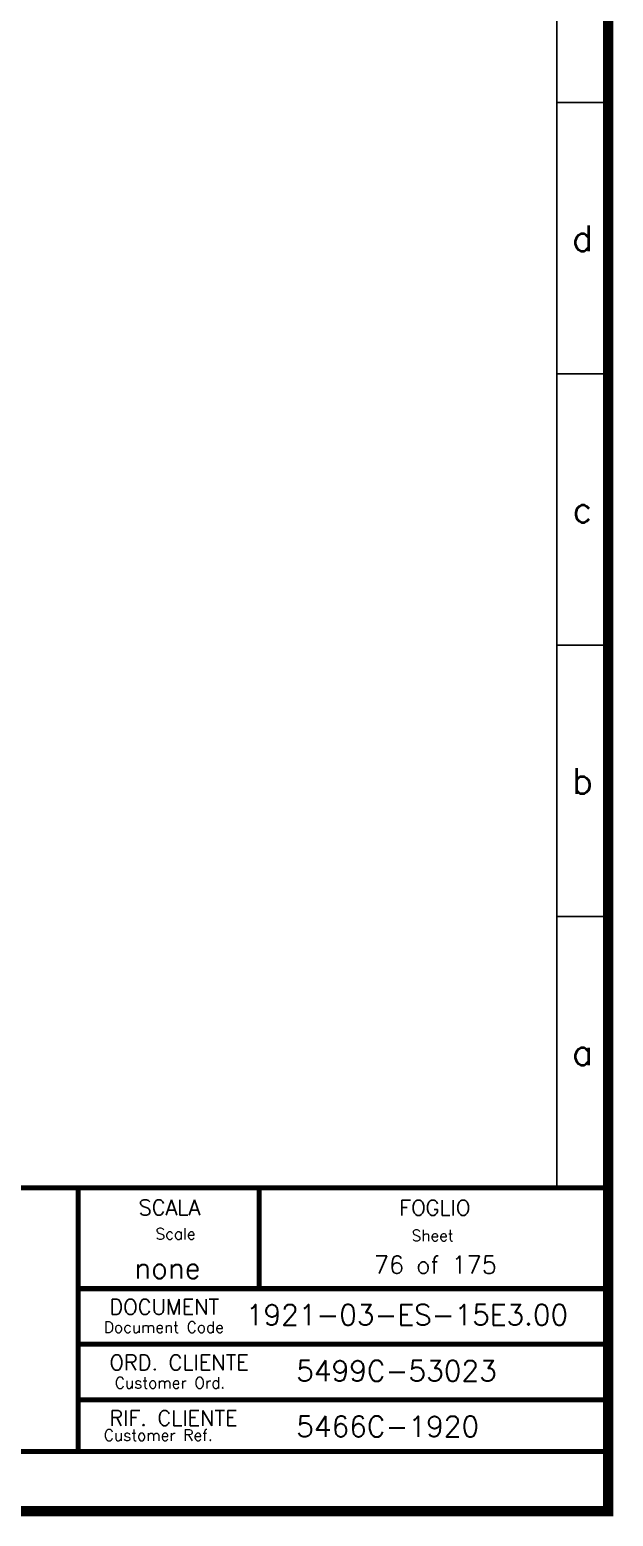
# Model space of a CAD drawing. Extents: x -4 to 378, y 0 to 264.
# Drawn here: x 328.1 to 377.8, y -0.4 to 126.2 of the extents above; entities that cross this region are included whole.
import ezdxf
from ezdxf.enums import TextEntityAlignment as Align

# ---------------------------------------------------------------- set-up
doc = ezdxf.new("R2010")
doc.units = 0
doc.header["$LTSCALE"] = 5
doc.header["$MEASUREMENT"] = 0
doc.linetypes.add('CONTINUA', pattern=[0])
doc.layers.get('0').update_dxf_attribs({"linetype": 'CONTINUA'})
doc.layers.add('02', color=7, linetype='CONTINUA')
doc.styles.add('DESCRIZ', font='SIMPLEX')
doc.styles.add('FOXS', font='FOXS')
doc.styles.add('SIMPLEX', font='simplex.shx')

# ---------------------------------------------------------------- blocks, each defined once
blk = doc.blocks.new('CART_OR')
at = {"color": 7}
blk.add_line((377.41, 27.54), (373.03, 27.54), dxfattribs=at)
at = {"const_width": 0.879}
blk.add_lwpolyline([(0, 263.13), (377.41, 263.13), (377.41, 0), (0, 0)], close=True, dxfattribs=at)
at = {"layer": '02', "const_width": 0.439}
for points in [[(0, 27.54), (377.41, 27.54)], [(332.25, 27.54), (332.25, 5.08)], [(347.67, 27.54), (347.67, 18.95)], [(332.25, 18.95), (377.41, 18.95)], [(332.25, 14.22), (377.41, 14.22)], [(332.25, 9.48), (377.41, 9.48)], [(167.69, 5.08), (377.41, 5.08)]]:
    blk.add_lwpolyline(points, dxfattribs=at)
at = {"layer": '02'}
blk.add_trace([(377.41, 27.58), (377.41, 26.85), (377.41, 27.58), (377.41, 26.85)], dxfattribs=at)
at = {"style": 'DESCRIZ'}
blk.add_attdef('PLOT_PAREMETERS', text='', height=1.76, rotation=90, dxfattribs=at).set_placement((-2.95, 50.73), align=Align.MIDDLE)
for tag, height, p in [('XX/XX/94', 1.76, (16.47, 25.57)), ('REV4', 1.76, (4.2, 25.57)), ('REV3', 1.76, (4.2, 21.43)), ('XX/XX/94', 1.76, (16.47, 21.43)), ('SCALE', 1.76, (339.86, 20.71)), ('FOGLIO', 1.76, (362.89, 20.76)), ('REV2', 1.76, (4.2, 17.28)), ('XX/XX/94', 1.76, (16.47, 17.28)), ('REV1', 1.76, (4.2, 13.14)), ('XX/XX/94', 1.76, (16.47, 13.14)), ('HEADER_LINE_3', 2.19, (228.5, 11.83)), ('XX/XX/94', 1.76, (16.47, 8.99)), ('REV0', 1.76, (4.2, 8.99)), ('HEADER_LINE_4', 2.19, (228.5, 7.59))]:
    blk.add_attdef(tag, text='', height=height, dxfattribs=at).set_placement(p, align=Align.MIDDLE)
for tag, p in [('DESCRIPTION', (27.33, 24.69)), ('DESCRIPTION', (27.33, 20.54)), ('DESCRIPTION', (27.33, 16.4)), ('DOCUMENT', (349.33, 15.81)), ('DESCRIPTION', (27.33, 12.25)), ('CUSTOMER_ORDER', (349.33, 11.08)), ('DESCRIPTION', (27.33, 8.11)), ('CUSTOMER_REF', (349.33, 6.34))]:
    blk.add_attdef(tag, p, '', height=1.76, dxfattribs=at)
at = {"style": 'FOXS', "width": 0.9}
for tag, p in [('DISEGNATO4', (129.98, 25.47)), ('CONTROLLATO4', (145.07, 25.47)), ('APPROVATO4', (160.16, 25.47)), ('DISEGNATO3', (129.98, 21.33)), ('CONTROLLATO3', (145.07, 21.33)), ('APPROVATO3', (160.16, 21.33)), ('DISEGNATO2', (129.98, 17.18)), ('CONTROLLATO2', (145.07, 17.18)), ('APPROVATO2', (160.16, 17.18)), ('DISEGNATO1', (129.98, 13.03)), ('CONTROLLATO1', (145.07, 13.03)), ('APPROVATO1', (160.16, 13.03)), ('DISEGNATO0', (129.98, 8.88)), ('CONTROLLATO0', (145.07, 8.88)), ('APPROVATO0', (160.16, 8.88))]:
    blk.add_attdef(tag, text='', height=2.19, dxfattribs=at).set_placement(p, align=Align.MIDDLE)
at = {"color": 1, "style": 'DESCRIZ'}
for tag, p in [('CONTRACTOR', (228.5, 24.4)), ('HEADER_LINE_1', (228.5, 20.7)), ('HEADER_LINE_2', (228.5, 17.01))]:
    blk.add_attdef(tag, text='', height=1.9, dxfattribs=at).set_placement(p, align=Align.MIDDLE)
at = {"style": 'DESCRIZ'}
blk.add_attdef('FILE_NAME', (-2.16, 3.38), '', height=1.76, rotation=90, dxfattribs=at)
at = {"layer": '02', "style": 'SIMPLEX'}
for s, height, p in [('SCALA', 1.306, (337.4, 25.22)), ('FOGLIO', 1.306, (359.62, 25.2)), ('Scale', 0.958, (338.84, 23.15)), ('Sheet', 0.958, (360.67, 23)), ('DOCUMENT', 1.306, (334.92, 16.75)), ('Document Code', 0.958, (334.44, 15.19)), ('ORD. CLIENTE', 1.3064, (334.92, 12.01)), ('Customer Ord.', 0.958, (335.38, 10.46)), ('RIF. CLIENTE', 1.3064, (334.92, 7.28)), ('Customer Ref.', 0.958, (334.44, 5.99))]:
    blk.add_text(s, height=height, dxfattribs=at).set_placement(p)

msp = doc.modelspace()

# ---------------------------------------------------------------- linework, layer by layer
at = {"color": 7}
for p, q in [((373.03, 258.75), (373.03, 27.54)), ((377.41, 120.02), (373.03, 120.02)), ((377.41, 96.9), (373.03, 96.9)), ((377.41, 73.78), (373.03, 73.78)), ((377.41, 50.66), (373.03, 50.66))]:
    msp.add_line(p, q, dxfattribs=at)

# ---------------------------------------------------------------- block references
ref = msp.add_blockref('CART_OR', (0, 0), dxfattribs=at)
ref.add_attrib('SCALE', 'none', dxfattribs={"height": 1.757, "style": 'DESCRIZ'}).set_placement((339.86, 20.71), align=Align.MIDDLE)
ref.add_attrib('CUSTOMER_ORDER', '5499C-53023', (350.83, 11.08), dxfattribs={"height": 1.7573, "style": 'DESCRIZ'})
ref.add_attrib('CUSTOMER_REF', '5466C-1920', (350.83, 6.34), dxfattribs={"height": 1.757, "style": 'DESCRIZ'})

# ---------------------------------------------------------------- texts
at = {"color": 7, "style": 'SIMPLEX'}
for s, p in [('d', (375.22, 108.46)), ('c', (375.22, 85.34)), ('b', (375.22, 62.22)), ('a', (375.22, 39.1))]:
    msp.add_text(s, height=2.19, dxfattribs=at).set_placement(p, align=Align.MIDDLE)
msp.add_text('76 of 175', height=1.5, dxfattribs=at).set_placement((362.69, 20.99), align=Align.MIDDLE_CENTER)
msp.add_text('1921-03-ES-15E3.00', height=1.75, dxfattribs=at).set_placement((346.55, 15.85))

doc.saveas('drawing.dxf')
